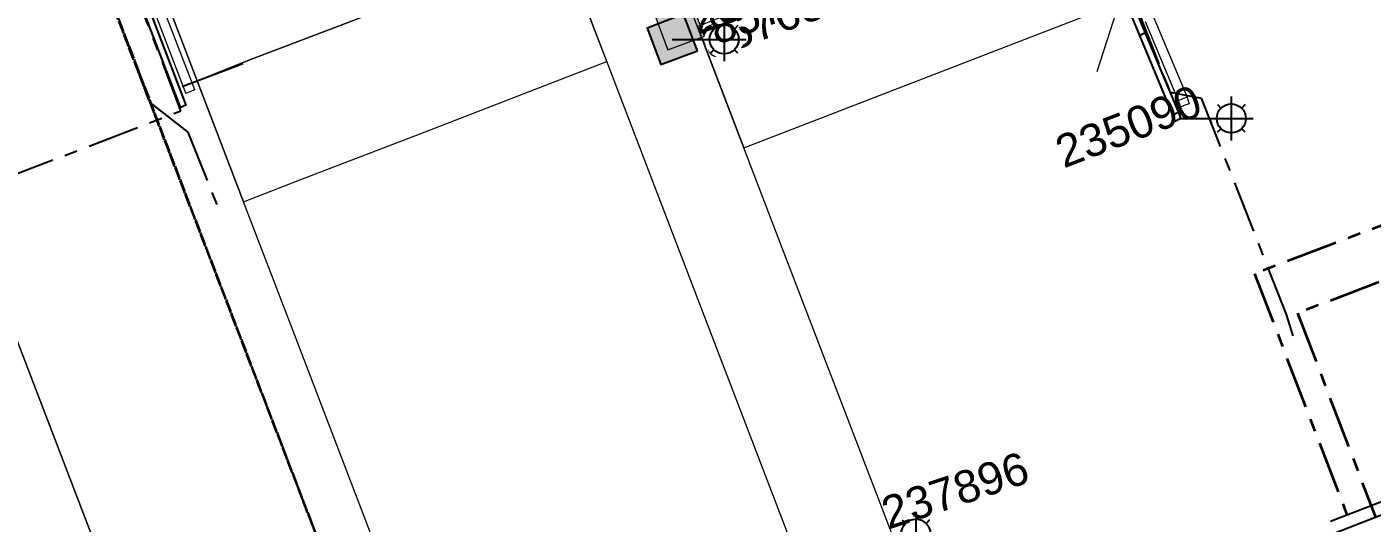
# Model space of a CAD drawing. Header units: metres. Extents: x 0 to 310918, y 0 to 6270107.
# Drawn here: x 310684.5 to 310788.2, y 6269599.2 to 6269637.5 of the extents above; entities that cross this region are included whole.
import ezdxf
from ezdxf.enums import TextEntityAlignment as Align

# ---------------------------------------------------------------- set-up
doc = ezdxf.new("R2010")
doc.units = ezdxf.units.M
for name, pattern in [('Cable Exist OH', [1, 1, 0]), ('Cable Exist UG', [7, 4, -1, 1, -1]), ('DASHED', [19.05, 12.7, -6.35])]:
    doc.linetypes.add(name, pattern=pattern)
doc.layers.get('0').update_dxf_attribs({"color": 6})
for name, color, linetype, lineweight in [('_User Miscellaneous1', 30, 'Continuous', 13), ('_User_HV_Exist', 1, 'Continuous', 35), ('Cadastre Developer_SP_NEW', 92, 'Continuous', 15), ('Cadastre Land Parcels_SP_EXT', 118, 'Continuous', 15), ('Cadastre Roads_SP_EXT', 218, 'Continuous', 15), ('Mains_HV_EXT', 13, 'Continuous', 25), ('Mains_LV_EXT', 163, 'Continuous', 25), ('Mains_SL_EXT', 131, 'Continuous', 25)]:
    doc.layers.add(name, color=color, linetype=linetype, lineweight=lineweight)
doc.layers.add('_User Miscellaneous12', color=252, linetype='Continuous', lineweight=13, plot=False, transparency=0.75)
doc.layers.add('Duct_SP_EXT', color=30, linetype='Continuous')
doc.layers.add('SupportsUG_SP_LV_SL_EXT', color=7, linetype='Continuous')
doc.layers.add('Features_HIDE', color=1, linetype='Continuous', plot=False)
doc.layers.add('UNKNOWN_FEATURES', color=1, linetype='DASHED', plot=False)
doc.styles.add('COLUMN_LABEL', font='arial.ttf', dxfattribs={"height": 2})
doc.styles.add('iecARIAL', font='arial.ttf', dxfattribs={"height": 2})
doc.styles.add('POLE_LABEL', font='arial.ttf', dxfattribs={"height": 2})
doc.styles.add('SL_LABEL', font='arial.ttf', dxfattribs={"height": 2})
doc.styles.get("Standard").update_dxf_attribs({"font": 'arial.ttf'})

# ---------------------------------------------------------------- blocks, each defined once
blk = doc.blocks.new('COLUMN_EXT')
blk.add_hatch(color=256).paths.add_polyline_path([(1.5, -1.5), (1.5, 1.5), (-1.5, 1.5), (-1.5, -1.5)])
blk.add_lwpolyline([(1.5, 1.5), (-1.5, 1.5), (-1.5, -1.5), (1.5, -1.5)], close=True)
at = {"flags": 9}
for tag, p in [('NOTES', (-1.81, 2)), ('STREETNAME', (-1.81, 1.6)), ('LOCATION', (-1.81, 1.4)), ('SUBURB', (-1.81, 1.8)), ('LEGEND', (-1.81, 1.2)), ('USAGE', (-1.81, 1)), ('COLUMN_TYPE', (-1.81, 0.4)), ('OWNED_BY', (-1.81, 0.6)), ('STATE', (-1.81, 0.8))]:
    blk.add_attdef(tag, text='', height=0.2, rotation=180, dxfattribs=at).set_placement(p, align=Align.MIDDLE_LEFT)
at = {"flags": 1}
blk.add_attdef('Z', (-1.81, 2.35), '', height=0.2, rotation=180, dxfattribs=at)
at = {"flags": 9}
for tag, style, p in [('STRUCTURE_PLANT_NUMBER', 'POLE_LABEL', (-1.81, -0.03)), ('STREET_CODE', 'COLUMN_LABEL', (-1.81, 0.2))]:
    blk.add_attdef(tag, text='', height=0.2, rotation=180, dxfattribs=dict(at, style=style)).set_placement(p, align=Align.MIDDLE_LEFT)
at = {"style": 'COLUMN_LABEL', "width": 0.9, "flags": 8}
blk.add_attdef('ASSET_NUM', text='', height=2, rotation=270, dxfattribs=at).set_placement((2, -4), align=Align.MIDDLE_LEFT)
blk = doc.blocks.new('SL_LANTERN_EXT')
at = {"flags": 9}
for tag, p in [('LRATECODE', (-7.4, 0)), ('LOUTREACHVOCAB', (-7.2, 0)), ('LOUTREACH', (-7, 0)), ('LANTNUMBER', (-6.6, 0)), ('LNEW', (-6.4, 0)), ('LMASTVOCAB', (-6.2, 0)), ('LMAST', (-6, 0)), ('LLAMPVOCAB', (-5.8, 0)), ('LLAMP', (-5.6, 0)), ('LEXIST', (-5.4, 0)), ('LCHARGE3PERCENT', (-5.2, 0)), ('LCHARGE3', (-5, 0)), ('LCHARGE2PERCENT', (-4.8, 0)), ('LCHARGE2', (-4.6, 0)), ('LCHARGE1PERCENT', (-4.4, 0)), ('LCHARGE1', (-4.2, 0)), ('LCATEGORY', (-4, 0)), ('LBRACKETVOCAB', (-3.8, 0)), ('LBRACKET', (-3.6, 0)), ('LKINGHEIGHT', (-3.4, 0)), ('CREPLACE', (-3.2, 0)), ('CREMOVE', (-3, 0)), ('CNUMBER', (-2.8, 0)), ('CNEW', (-2.6, 0)), ('CEXIST', (-2.4, 0)), ('USAGE', (-2.2, 0)), ('STATE', (-2, 0)), ('OWNED_BY', (-1.8, 0)), ('ORIENTATION', (-1.6, 0)), ('OPERATING_VOLTAGE', (-1.4, 0)), ('NO_PHASES', (-1.2, 0)), ('LANTERN_TYPE', (-1, 0)), ('LANTERN_PURPOSE', (-0.8, 0)), ('CONTROL_TYPE', (-0.6, 0)), ('CONSTRUCTED_VOLTAGE', (-0.4, 0))]:
    blk.add_attdef(tag, text='', height=0.001, rotation=270, dxfattribs=at).set_placement(p, align=Align.MIDDLE_LEFT)
at = {"style": 'SL_LABEL', "flags": 9}
blk.add_attdef('STREET_CODE', text='', height=0.001, rotation=270, dxfattribs=at).set_placement((0, 0), align=Align.MIDDLE_LEFT)
at = {"flags": 1}
blk.add_attdef('Z', (0, 0), '', height=0.001, rotation=270, dxfattribs=at)
at = {"width": 0.9}
blk.add_attdef('LNUMBER', text='', height=1, dxfattribs=at).set_placement((7, -1), align=Align.MIDDLE_LEFT)
at = {"flags": 9}
for tag, p in [('LREMOVE', (0, -7.6)), ('LREPLACE', (0, -7.8)), ('LTYPE', (0, -8)), ('LTYPEVOCAB', (0, -8.2)), ('LEGEND', (0, -8.4)), ('SUBURB', (0, -8.6)), ('STREETNAME', (0, -8.8)), ('LOCATION', (0, -9)), ('NOTES', (0, -9.2)), ('MAINTAINED_BY', (0, -9.86))]:
    blk.add_attdef(tag, text='', height=0.001, dxfattribs=at).set_placement(p, align=Align.MIDDLE_LEFT)
blk.add_attdef('OPERATED_BY', (0, -9.61), '', height=0.001, dxfattribs=at)
at = {"layer": 'Features_HIDE', "width": 0.9}
blk.add_attdef('ASSET_NUM', text='', height=1, dxfattribs=at).set_placement((7, 1), align=Align.MIDDLE_LEFT)
at = {"transparency": 33554651}
blk.add_wipeout([(5.69, 0), (5.06, -1.06), (4, -1.69), (2.94, -1.06), (2.31, 0), (2.94, 1.06), (4, 1.69), (5.06, 1.06)], dxfattribs=at)
for p, q in [((2.94, 1.06), (3.2, 0.8)), ((4, 1.69), (4, 0)), ((5.06, 1.06), (4.8, 0.8)), ((0, 0), (4, 0)), ((2.94, -1.06), (3.2, -0.8)), ((4, 0), (5.69, 0)), ((4, 0), (4, -1.69)), ((5.06, -1.06), (4.8, -0.8))]:
    blk.add_line(p, q)
blk.add_circle((4, 0), 1.12)

msp = doc.modelspace()

# ---------------------------------------------------------------- linework, layer by layer
at = {"layer": '_User Miscellaneous1'}
for p, q in [((310696.77, 6269632.37), (310692.52, 6269643.45)), ((310697.44, 6269632.63), (310693.2, 6269643.7)), ((310696.77, 6269632.37), (310697.11, 6269632.5)), ((310697.44, 6269632.63), (310697.11, 6269632.5))]:
    msp.add_line(p, q, dxfattribs=at)
at = {"layer": '_User Miscellaneous12'}
msp.add_lwpolyline([(310766.09, 6269648.97), (310766.27, 6269645.68), (310766.27, 6269645.68), (310768.72, 6269639.36), (310767, 6269634)], dxfattribs=at)
at = {"layer": '_User_HV_Exist', "linetype": 'Cable Exist UG'}
msp.add_lwpolyline([(310833.14, 6269635.67), (310831.47, 6269635), (310828.33, 6269642.45), (310828.33, 6269642.45), (310797.1, 6269630.29), (310794.14, 6269623.27), (310795.28, 6269620.28), (310782.47, 6269615.41), (310782.47, 6269615.41), (310788.47, 6269599.68)], dxfattribs=at)
at = {"layer": 'Cadastre Developer_SP_NEW', "linetype": 'Continuous'}
for points in [[(310708.23, 6269549.38), (310694.87, 6269584.25), (310667.24, 6269656.39), (310661.32, 6269659.02), (310638.2, 6269650.03), (310625.58, 6269645.05), (310604.04, 6269636.74), (310576.07, 6269626.07), (310549.9, 6269615.89), (310549.36, 6269581.43), (310547.39, 6269454.55), (310708.23, 6269549.38)], [(310701.83, 6269634.99), (310707.9, 6269637.31), (310719.12, 6269641.58), (310725.63, 6269644.14), (310722.05, 6269653.48), (310694.05, 6269642.66), (310697.63, 6269633.32), (310701.83, 6269634.99)], [(310705.41, 6269625.63), (310714.75, 6269629.2), (310729.21, 6269634.8), (310725.63, 6269644.14), (310719.12, 6269641.58), (310707.9, 6269637.31), (310701.83, 6269634.99), (310697.63, 6269633.32), (310701.21, 6269623.99), (310705.41, 6269625.63)]]:
    msp.add_lwpolyline(points, close=True, dxfattribs=at)
at = {"layer": 'Cadastre Land Parcels_SP_EXT', "linetype": 'Continuous'}
for points in [[(310708.23, 6269549.38), (310694.87, 6269584.25), (310667.24, 6269656.39), (310661.32, 6269659.02), (310638.2, 6269650.03), (310625.58, 6269645.05), (310604.04, 6269636.74), (310576.07, 6269626.07), (310549.9, 6269615.89), (310549.36, 6269581.43), (310547.39, 6269454.55), (310708.23, 6269549.38)], [(310701.83, 6269634.99), (310707.9, 6269637.31), (310719.12, 6269641.58), (310725.63, 6269644.14), (310722.05, 6269653.48), (310694.05, 6269642.66), (310697.63, 6269633.32), (310701.83, 6269634.99)], [(310767.78, 6269638.98), (310766.54, 6269642.22), (310764.2, 6269648.32), (310736.21, 6269637.5), (310739.79, 6269628.16), (310767.78, 6269638.98)], [(310705.41, 6269625.63), (310714.75, 6269629.2), (310729.21, 6269634.8), (310725.63, 6269644.14), (310719.12, 6269641.58), (310707.9, 6269637.31), (310701.83, 6269634.99), (310697.63, 6269633.32), (310701.21, 6269623.99), (310705.41, 6269625.63)]]:
    msp.add_lwpolyline(points, close=True, dxfattribs=at)
at = {"layer": 'Cadastre Roads_SP_EXT', "linetype": 'Continuous'}
msp.add_lwpolyline([(310711.97, 6269595.92), (310708.37, 6269605.3), (310704.79, 6269614.65), (310701.21, 6269623.99), (310697.63, 6269633.32), (310694.05, 6269642.66), (310689.54, 6269654.42), (310686.07, 6269663.48), (310667.24, 6269656.39), (310694.87, 6269584.25)], dxfattribs=at)
at = {"layer": 'Duct_SP_EXT'}
for p, q in [((310696.34, 6269631.28), (310692.09, 6269642.36)), ((310696.79, 6269631.45), (310692.54, 6269642.53)), ((310769.16, 6269639.55), (310770.28, 6269636.82)), ((310769.6, 6269639.73), (310770.73, 6269637)), ((310770.28, 6269636.82), (310770.5, 6269636.91)), ((310770.28, 6269636.82), (310770.5, 6269636.91)), ((310770.28, 6269636.82), (310770.28, 6269636.82)), ((310770.73, 6269637), (310770.5, 6269636.91)), ((310770.73, 6269637), (310770.5, 6269636.91)), ((310770.73, 6269637), (310770.73, 6269637)), ((310696.79, 6269631.45), (310696.56, 6269631.37)), ((310696.34, 6269631.28), (310696.56, 6269631.37))]:
    msp.add_line(p, q, dxfattribs=at)
at = {"layer": 'Mains_HV_EXT', "linetype": 'Cable Exist UG'}
msp.add_lwpolyline([(310833.14, 6269635.67), (310831.47, 6269635), (310828.33, 6269642.45), (310828.33, 6269642.45), (310797.1, 6269630.29), (310794.14, 6269623.27), (310795.28, 6269620.28), (310782.47, 6269615.41), (310782.47, 6269615.41), (310788.47, 6269599.68)], dxfattribs=at)
at = {"layer": 'Mains_LV_EXT', "linetype": 'Cable Exist UG'}
for points in [[(310691.26, 6269644.42), (310690.51, 6269640.91), (310693.99, 6269631.64), (310696.92, 6269629.36), (310699.36, 6269623.23)], [(310676.23, 6269623.27), (310696.38, 6269631.01), (310692.16, 6269642.01), (310689.98, 6269642.25)]]:
    msp.add_lwpolyline(points, dxfattribs=at)
at = {"layer": 'Mains_LV_EXT', "linetype": 'Cable Exist OH'}
msp.add_lwpolyline([(310690.02, 6269642.15), (310711.67, 6269585.65)], dxfattribs=at)
at = {"layer": 'Mains_SL_EXT', "linetype": 'Cable Exist OH'}
msp.add_lwpolyline([(310726.7, 6269546.33), (310711.67, 6269585.65), (310689.97, 6269642.13), (310674.11, 6269683.61), (310669.84, 6269694.72)], dxfattribs=at)
at = {"layer": 'UNKNOWN_FEATURES'}
for points in [[(310696.47, 6269632.89), (310701.16, 6269634.65)], [(310789.15, 6269600.95), (310785.02, 6269599.35)], [(310789.45, 6269600.04), (310785.36, 6269598.46)]]:
    msp.add_lwpolyline(points, dxfattribs=at)

# ---------------------------------------------------------------- block references
at = {"layer": 'Features_HIDE'}
ref = msp.add_blockref('SL_LANTERN_EXT', (310749.04, 6269598.41), dxfattribs=at)
ref.add_attrib('ASSET_NUM', '237896', dxfattribs={"layer": '0', "height": 2.5, "rotation": 18.5603, "style": 'iecARIAL'}).set_placement((310750.54, 6269599.91), align=Align.MIDDLE_LEFT)
at = {"layer": 'SupportsUG_SP_LV_SL_EXT'}
ref = msp.add_blockref('COLUMN_EXT', (310734.26, 6269636.51), dxfattribs=dict(at, rotation=290.7599245817066))
ref.add_attrib('ASSET_NUM', '857687', dxfattribs={"layer": '0', "height": 2.5, "rotation": 20.4745, "style": 'COLUMN_LABEL'}).set_placement((310736.26, 6269637.26), align=Align.TOP_LEFT)

# ---------------------------------------------------------------- next in the draw order: block references
at = {"layer": 'Features_HIDE'}
ref = msp.add_blockref('SL_LANTERN_EXT', (310734.26, 6269636.51), dxfattribs=at)
ref.add_attrib('ASSET_NUM', '239225', dxfattribs={"layer": '0', "height": 2.5, "rotation": 20.4745, "style": 'iecARIAL'}).set_placement((310735.76, 6269638.01), align=Align.MIDDLE_LEFT)
ref = msp.add_blockref('SL_LANTERN_EXT', (310773.36, 6269630.42), dxfattribs=at)
ref.add_attrib('ASSET_NUM', '235090', dxfattribs={"layer": '0', "height": 2.5, "rotation": 21.1289, "style": 'iecARIAL'}).set_placement((310774.86, 6269631.92), align=Align.MIDDLE_RIGHT)

# ---------------------------------------------------------------- next in the draw order: linework, layer by layer
at = {"layer": '_User Miscellaneous1'}
for p, q in [((310770.72, 6269637.9), (310773.27, 6269631.79)), ((310771.38, 6269638.18), (310773.95, 6269632.05)), ((310773.27, 6269631.79), (310773.61, 6269631.92)), ((310773.27, 6269631.79), (310773.44, 6269631.32)), ((310773.95, 6269632.05), (310773.61, 6269631.92)), ((310774.12, 6269631.55), (310773.78, 6269631.44)), ((310773.95, 6269632.05), (310774.12, 6269631.55)), ((310773.44, 6269631.32), (310773.78, 6269631.44))]:
    msp.add_line(p, q, dxfattribs=at)
at = {"layer": '_User_HV_Exist', "linetype": 'Cable Exist UG'}
msp.add_lwpolyline([(310833.14, 6269635.67), (310832.47, 6269637.36), (310829.47, 6269645.05), (310829.47, 6269645.05), (310795.58, 6269631.84), (310791.97, 6269623.31), (310779.15, 6269618.45), (310779.15, 6269618.45), (310786.3, 6269599.79)], dxfattribs=at)
at = {"layer": 'Cadastre Developer_SP_NEW', "linetype": 'Continuous'}
msp.add_lwpolyline([(310767.78, 6269638.98), (310766.54, 6269642.22), (310764.2, 6269648.32), (310736.21, 6269637.5), (310739.79, 6269628.16), (310767.78, 6269638.98)], close=True, dxfattribs=at)
at = {"layer": 'Cadastre Roads_SP_EXT', "linetype": 'Continuous'}
msp.add_lwpolyline([(310789.09, 6269499.65), (310784.65, 6269511.21), (310756.94, 6269583.44), (310755.14, 6269588.13), (310743.36, 6269618.83), (310720.72, 6269677.94), (310713.72, 6269675.24), (310736.36, 6269616.12), (310748.13, 6269585.44), (310749.94, 6269580.75), (310777.65, 6269508.52), (310782.09, 6269496.94), (310789.09, 6269499.65)], close=True, dxfattribs=at)
at = {"layer": 'Duct_SP_EXT'}
for p, q in [((310770.28, 6269636.82), (310772.84, 6269630.7)), ((310770.73, 6269637), (310773.29, 6269630.87)), ((310772.84, 6269630.7), (310773.07, 6269630.78)), ((310772.84, 6269630.7), (310773.01, 6269630.22)), ((310773.29, 6269630.87), (310773.07, 6269630.78)), ((310773.29, 6269630.87), (310773.46, 6269630.38)), ((310773.01, 6269630.22), (310773.23, 6269630.3)), ((310773.46, 6269630.38), (310773.23, 6269630.3))]:
    msp.add_line(p, q, dxfattribs=at)
at = {"layer": 'Mains_HV_EXT', "linetype": 'Cable Exist UG'}
msp.add_lwpolyline([(310833.14, 6269635.67), (310832.47, 6269637.36), (310829.47, 6269645.05), (310829.47, 6269645.05), (310795.58, 6269631.84), (310791.97, 6269623.31), (310779.15, 6269618.45), (310779.15, 6269618.45), (310786.3, 6269599.79)], dxfattribs=at)
at = {"layer": 'Mains_LV_EXT', "linetype": 'Cable Exist UG'}
msp.add_lwpolyline([(310820.03, 6269657.82), (310818.8, 6269653.05), (310818.8, 6269653.05), (310805.88, 6269648.03), (310802.42, 6269650.98), (310802.42, 6269650.98), (310791.81, 6269646.86), (310786.8, 6269644.83), (310786.8, 6269644.83), (310785.84, 6269644.49), (310781.48, 6269646.45), (310780.46, 6269649.11), (310767.89, 6269644.27), (310767.89, 6269644.27), (310770.3, 6269638.34), (310770.3, 6269638.34), (310772.64, 6269632.45), (310775.05, 6269631.98), (310775.05, 6269631.98), (310781.58, 6269615.31), (310782.1, 6269613.65)], dxfattribs=at)

# ---------------------------------------------------------------- next in the draw order: block references
at = {"layer": '_User Miscellaneous1'}
ref = msp.add_blockref('COLUMN_EXT', (310734.8, 6269637.64), dxfattribs=dict(at, rotation=290.7599245817066))
ref.add_attrib('ASSET_NUM', '857687', dxfattribs={"layer": '0', "height": 2.5, "rotation": 20.4745, "style": 'COLUMN_LABEL'}).set_placement((310736.8, 6269638.39), align=Align.TOP_LEFT)

doc.saveas('drawing.dxf')
